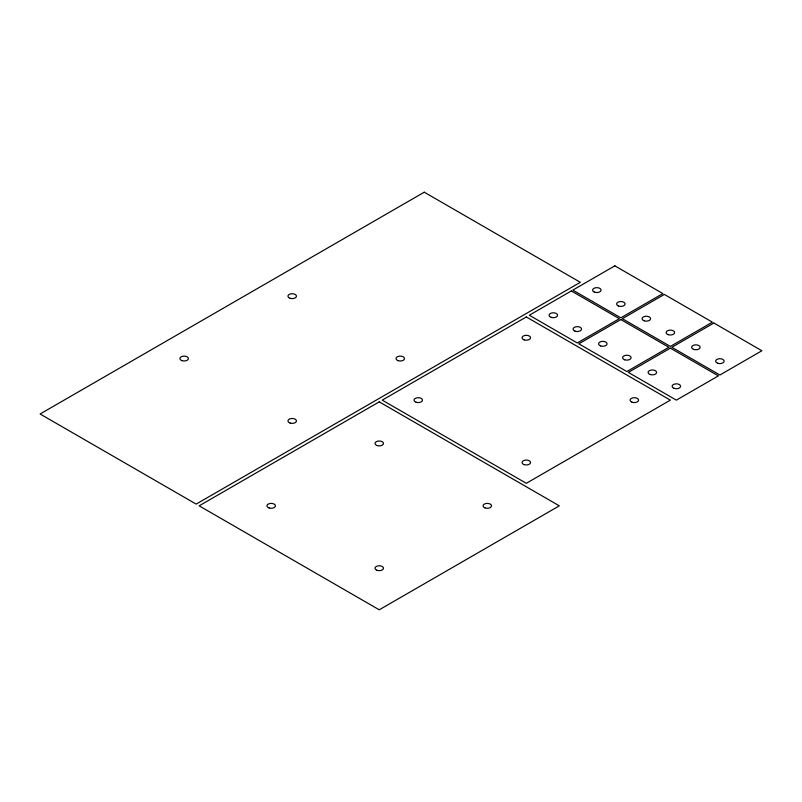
<?xml version="1.0" encoding="UTF-8"?>
<svg xmlns="http://www.w3.org/2000/svg" width="802" height="802" viewBox="0 0 802 802"><rect width="100%" height="100%" fill="white"/><g stroke="black" fill="none" stroke-linecap="round" stroke-linejoin="round"><path stroke-width="1.2" d="M424.258 192.199L40.1 413.992L196.169 504.097L580.327 282.304L424.258 192.199M379.246 401.862L199.167 505.831L379.246 609.801L559.315 505.831L379.246 401.862M526.302 316.96L382.243 400.138L526.302 483.305L670.362 400.138L526.302 316.96M571.325 290.966L529.3 315.226L577.32 342.955L619.344 318.695L571.325 290.966M614.843 265.843L572.818 290.103L620.838 317.833L662.863 293.572L614.843 265.843M620.838 319.557L578.823 343.817L626.843 371.547L668.858 347.286L620.838 319.557M664.357 294.434L622.342 318.695L670.362 346.414L712.376 322.163L664.357 294.434M670.362 348.148L628.347 372.409L676.367 400.138L718.381 375.877L670.362 348.148M713.88 323.026L671.865 347.286L719.885 375.005L761.9 350.755L713.88 323.026M631.966 402.163A4.241 2.446 0 0 0 638.582 400.308A4.241 2.446 0 0 0 632.497 397.932A4.241 2.446 0 0 0 631.966 402.163M524.177 339.878A4.241 2.446 0 0 0 530.543 337.752A4.241 2.446 0 0 0 524.177 335.637A4.241 2.446 0 0 0 524.177 339.878M524.177 464.639A4.241 2.446 0 0 0 530.543 462.513A4.241 2.446 0 0 0 524.177 460.388A4.241 2.446 0 0 0 524.177 464.639M416.138 402.253A4.241 2.446 0 0 0 422.504 400.138A4.241 2.446 0 0 0 416.138 398.013A4.241 2.446 0 0 0 416.138 402.253M269.071 507.957A4.241 2.446 0 0 0 275.437 505.831A4.241 2.446 0 0 0 269.071 503.706A4.241 2.446 0 0 0 269.071 507.957M376.86 570.242A4.241 2.446 0 0 0 383.476 568.387A4.241 2.446 0 0 0 377.391 566.011A4.241 2.446 0 0 0 376.86 570.242M377.12 445.571A4.241 2.446 0 0 0 383.486 443.456A4.241 2.446 0 0 0 377.12 441.331A4.241 2.446 0 0 0 377.12 445.571M484.909 507.856A4.241 2.446 0 0 0 491.516 506.002A4.241 2.446 0 0 0 485.431 503.626A4.241 2.446 0 0 0 484.909 507.856M673.981 388.298A4.241 2.446 0 0 0 680.597 386.444A4.241 2.446 0 0 0 674.512 384.068A4.241 2.446 0 0 0 673.981 388.298M717.76 363.266A4.241 2.446 0 0 0 724.126 361.151A4.241 2.446 0 0 0 717.76 359.025A4.241 2.446 0 0 0 717.76 363.266M649.971 374.444A4.241 2.446 0 0 0 656.587 372.589A4.241 2.446 0 0 0 650.502 370.203A4.241 2.446 0 0 0 649.971 374.444M693.75 349.411A4.241 2.446 0 0 0 700.116 347.286A4.241 2.446 0 0 0 693.75 345.161A4.241 2.446 0 0 0 693.75 349.411M644.227 320.82A4.241 2.446 0 0 0 650.592 318.695A4.241 2.446 0 0 0 644.227 316.569A4.241 2.446 0 0 0 644.227 320.82M600.708 345.943A4.241 2.446 0 0 0 607.074 343.817A4.241 2.446 0 0 0 600.708 341.692A4.241 2.446 0 0 0 600.708 345.943M668.236 334.675A4.241 2.446 0 0 0 674.602 332.559A4.241 2.446 0 0 0 668.236 330.434A4.241 2.446 0 0 0 668.236 334.675M624.718 359.807A4.241 2.446 0 0 0 631.084 357.682A4.241 2.446 0 0 0 624.718 355.557A4.241 2.446 0 0 0 624.718 359.807M574.944 331.116A4.241 2.446 0 0 0 581.56 329.261A4.241 2.446 0 0 0 575.465 326.885A4.241 2.446 0 0 0 574.944 331.116M618.462 305.993A4.241 2.446 0 0 0 625.079 304.138A4.241 2.446 0 0 0 618.984 301.763A4.241 2.446 0 0 0 618.462 305.993M551.195 317.351A4.241 2.446 0 0 0 557.56 315.226A4.241 2.446 0 0 0 551.195 313.111A4.241 2.446 0 0 0 551.195 317.351M594.452 292.128A4.241 2.446 0 0 0 601.069 290.274A4.241 2.446 0 0 0 594.974 287.898A4.241 2.446 0 0 0 594.452 292.128M398.123 360.669A4.241 2.446 0 0 0 404.499 358.544A4.241 2.446 0 0 0 398.123 356.429A4.241 2.446 0 0 0 398.123 360.669M290.083 298.294A4.241 2.446 0 0 0 296.449 296.169A4.241 2.446 0 0 0 290.083 294.043A4.241 2.446 0 0 0 290.083 298.294M290.083 423.045A4.241 2.446 0 0 0 296.449 420.93A4.241 2.446 0 0 0 290.083 418.804A4.241 2.446 0 0 0 290.083 423.045M182.034 360.669A4.241 2.446 0 0 0 188.4 358.544A4.241 2.446 0 0 0 182.034 356.429A4.241 2.446 0 0 0 182.034 360.669"/></g></svg>
